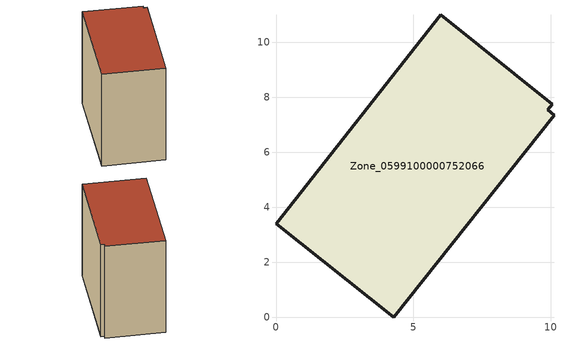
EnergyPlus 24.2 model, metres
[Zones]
Zone_0599100000752066
 floor ground (C_G): 10.12,7.35 4.28,0 0,3.4 6,11.01 10.06,7.76 9.89,7.56 z0.46
 wall outside (C_F): 0,3.4 4.28,0 10.12,7.35 9.89,7.56 10.06,7.76 6,11.01 0,3.4 z0.46:9.71
 roof outside (C_R): 4.28,0 10.12,7.35 9.89,7.56 10.06,7.76 6,11.01 0,3.4 z9.71
[BUILDING]
Pand.0599100000752066: North Axis=0; Terrain=City; Loads Convergence Tolerance Value=0.04; Temperature Convergence Tolerance Value=0.4; Solar Distribution=FullExterior; Maximum Number of Warmup Days=25; Minimum Number of Warmup Days=1
[Site:Location]
Rotterdam.The.Hague.AP_ZH_NLD Design_Conditions: Latitude=51.96; Longitude=4.45; Time Zone=1; Elevation=-4.5
[SITE:GROUNDTEMPERATURE:BUILDINGSURFACE]
18, 18, 18, 18, 18, 18, 18, 18, 18, 18, 18, 18
[MATERIAL] Thermal Absorptance=0.9; Solar Absorptance=0.7; Visible Absorptance=0.7
Name | Roughness | Thickness | Conductivity | Density | Specific Heat
G.TI.2006-2014 | MediumSmooth | 0.15 | 0.06 | 540 | 1210
F.TI.2006-2014 | Rough | 0.3 | 0.12 | 1920 | 840
R.TI.2006-2014 | MediumRough | 0.2 | 0.08 | 1500 | 1000
[CONSTRUCTION]
C_G: G.TI.2006-2014
C_F: F.TI.2006-2014
C_R: R.TI.2006-2014
[ZONE]
Zone_0599100000752066: Type=1; Multiplier=1; Ceiling Height=Autocalculate; Volume=Autocalculate; Floor Area=autocalculate; Part of Total Floor Area=Yes
[ZONEINFILTRATION:DESIGNFLOWRATE]
Infil_Zone_0599100000752066: Zone or ZoneList or Space or SpaceList=Zone_0599100000752066; Schedule=AlwaysOn; Design Flow Rate Calculation Method=Flow/Area; Flow Rate per Floor Area=0.0015; Constant Term Coefficient=1; Temperature Term Coefficient=0; Velocity Term Coefficient=0; Velocity Squared Term Coefficient=0
[HVACTEMPLATE:ZONE:IDEALLOADSAIRSYSTEM]
Zone_0599100000752066: Maximum Heating Supply Air Temperature=50; Minimum Cooling Supply Air Temperature=13; Maximum Heating Supply Air Humidity Ratio=0.0156; Minimum Cooling Supply Air Humidity Ratio=0.0077; Heating Limit=NoLimit; Cooling Limit=NoLimit; Dehumidification Control Type=ConstantSensibleHeatRatio; Cooling Sensible Heat Ratio=0.7; Dehumidification Setpoint=60; Humidification Control Type=None; Humidification Setpoint=30; Outdoor Air Method=None; Outdoor Air Flow Rate per Person=0.00944; Outdoor Air Flow Rate per Zone Floor Area=0; Outdoor Air Flow Rate per Zone=0; Demand Controlled Ventilation Type=None; Outdoor Air Economizer Type=NoEconomizer; Heat Recovery Type=None; Sensible Heat Recovery Effectiveness=0.7; Latent Heat Recovery Effectiveness=0.65
[ZONECONTROL:THERMOSTAT]
ThermostatControl_Zone_0599100000752066: Zone or ZoneList=Zone_0599100000752066; Control Type Schedule=DualSetpointControlType; Control 1=Thermostat_Zone_0599100000752066; Temperature Difference Between Cutout And Setpoint=0
[THERMOSTATSETPOINT:DUALSETPOINT]
Thermostat_Zone_0599100000752066: Heating Setpoint Temperature Schedule=HeatingSetpoint_Zone_0599100000752066; Cooling Setpoint Temperature Schedule=CoolingSetpoint_Zone_0599100000752066
[SCHEDULE:COMPACT]
HeatingSetpoint_Zone_0599100000752066: Through: 12/31, For: AllDays, Until: 24:00, 21
CoolingSetpoint_Zone_0599100000752066: Through: 12/31, For: AllDays, Until: 24:00, 24
DualSetpointControlType: Through: 12/31, For: AllDays, Until: 24:00, 4
AlwaysOn: Through: 12/31, For: AllDays, Until: 24:00, 1
